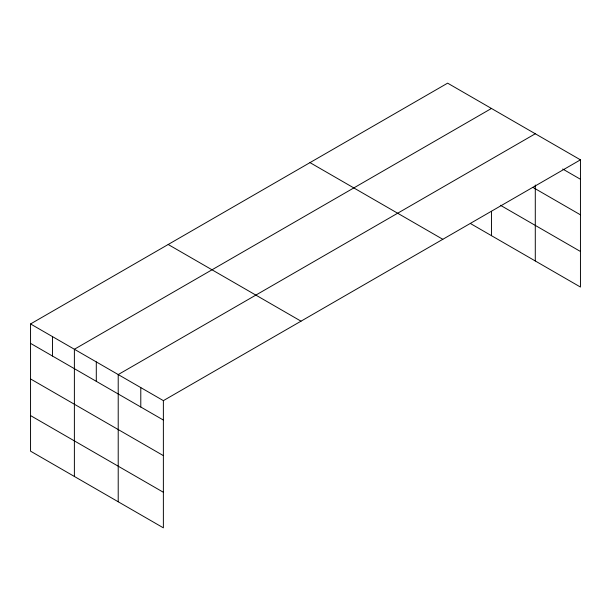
<?xml version="1.0" encoding="UTF-8"?>
<svg xmlns="http://www.w3.org/2000/svg" width="611" height="611" viewBox="0 0 611 611"><rect width="100%" height="100%" fill="white"/><g stroke="black" fill="none" stroke-linecap="round" stroke-linejoin="round"><path stroke-width="0.92" d="M30.55 323.952L163.374 400.64L163.374 527.843L30.55 451.162L30.55 323.952L447.626 83.157L580.45 159.838L580.45 287.048L470.355 223.481M491.458 108.46L74.382 349.263L74.382 476.465M535.289 133.771L118.213 374.566L118.213 501.768M163.374 400.64L580.45 159.838M562.708 169.018L580.45 179.26M532.853 187.348L580.45 214.828M500.386 205.25L580.45 251.48M309.991 162.618L442.815 239.306M168.185 244.492L301.009 321.172M30.55 343.374L163.374 420.055M30.55 378.942L163.374 455.623M30.55 415.587L163.374 492.275M535.289 185.011L535.289 260.973M491.458 211.33L491.458 235.67M140.79 387.603L140.79 407.018M96.294 361.911L96.294 381.333M52.462 336.608L52.462 356.022"/></g></svg>
